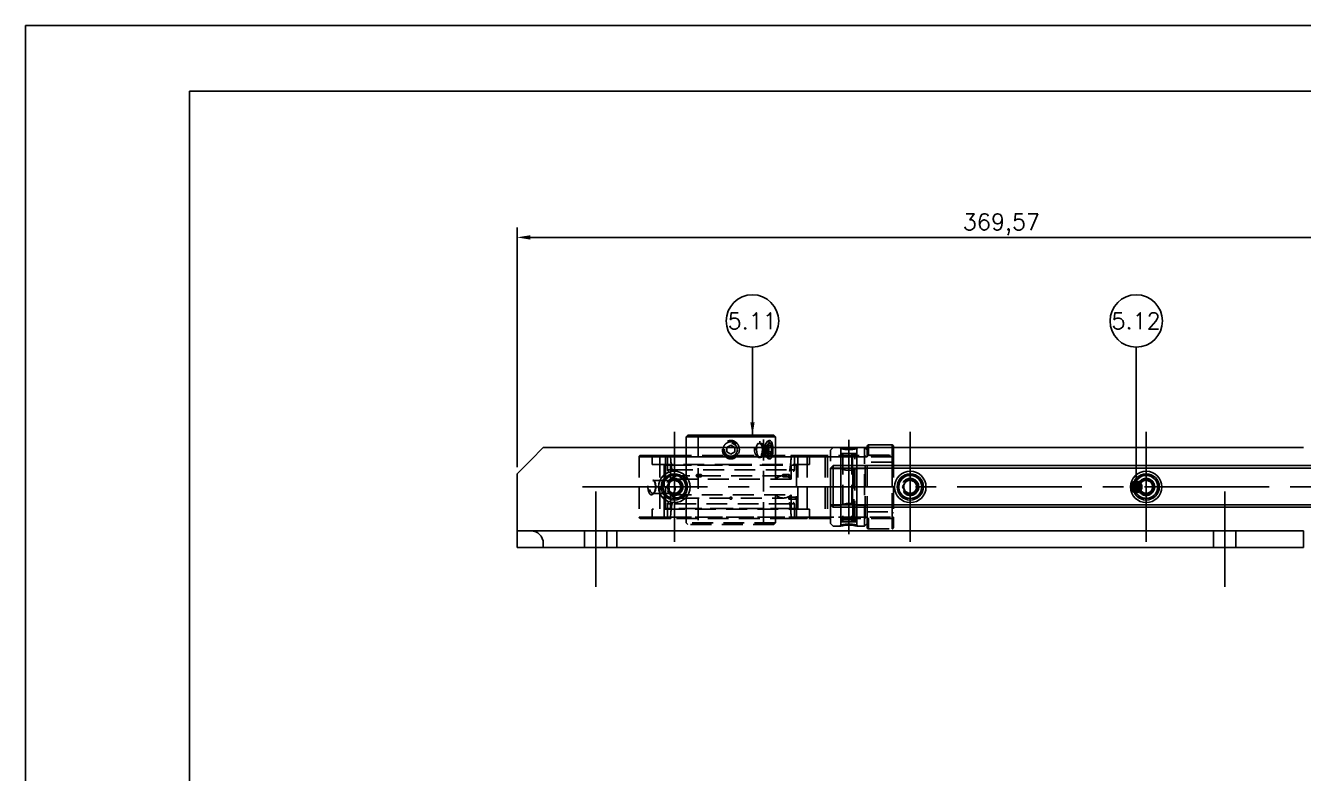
# Model space of a CAD drawing. Header units: metres. Extents: x 0 to 2102, y 0 to 1485.
# Drawn here: x 0 to 487.5, y 1199.5 to 1485 of the extents above; entities that cross this region are included whole.
import ezdxf
from ezdxf.enums import TextEntityAlignment as Align

# ---------------------------------------------------------------- set-up
doc = ezdxf.new("R2010")
doc.units = ezdxf.units.M
doc.header["$LTSCALE"] = 2.5
doc.linetypes.add('CENTER2', pattern=[28.575, 19.05, -3.175, 3.175, -3.175])
doc.linetypes.add('HIDDEN2', pattern=[4.7625, 3.175, -1.5875])
for name, color, linetype in [('FRL6', 6, 'Continuous'), ('FRL7', 7, 'Continuous'), ('FRR120', 5, 'Continuous'), ('FRR140', 5, 'Continuous'), ('FRR175', 1, 'Continuous'), ('FRR80', 3, 'Continuous'), ('GSB', 7, 'Continuous'), ('SC1', 7, 'CENTER2'), ('SDM', 7, 'Continuous'), ('SL4', 4, 'Continuous'), ('ST1', 7, 'HIDDEN2')]:
    doc.layers.add(name, color=color, linetype=linetype)
doc.styles.add('R100', font='simplex.shx', dxfattribs={"height": 2.5})
doc.styles.add('R120', font='simplex.shx', dxfattribs={"height": 3})
doc.styles.add('R140', font='simplex.shx', dxfattribs={"height": 3.5})
doc.styles.add('R80', font='simplex.shx', dxfattribs={"height": 2})
doc.styles.add('ROMANS', font='ROMANS.SHX')
doc.dimstyles.new('2.5___1-2.5', dxfattribs={"dimscale": 2.5, "dimtxt": 2.5, "dimasz": 2, "dimexe": 1.5, "dimexo": 1, "dimgap": 0.5, "dimtad": 1, "dimzin": 12, "dimtxsty": 'ROMANS', "dimcen": 0, "dimclrd": 256, "dimclre": 256, "dimclrt": 3, "dimazin": 3, "dimtfac": 1, "dimtmove": 0, "dimatfit": 0, "dimfxl": 1, "dimlwd": -1, "dimlwe": -1, "dimarcsym": 0})

# ---------------------------------------------------------------- blocks, each defined once
blk = doc.blocks.new('A1')
at = {"layer": 'FRL6', "linetype": 'Continuous'}
for q in [(25, 10), (831, 584)]:
    blk.add_line((25, 584), q, dxfattribs=at)
at = {"layer": 'FRL7', "linetype": 'Continuous'}
for q in [(0, 0), (841, 594)]:
    blk.add_line((0, 594), q, dxfattribs=at)
at = {"layer": 'FRR120', "style": 'R120'}
for tag, p in [('FASE_DO_PROJETO', (659, 46.29)), ('ÁREA_E/OU_SUBÁREA', (659, 40.79)), ('TÍTULO_DO_DESENHO', (659, 35.29)), ('SUBTÍTULO_1_DO_DESENHO', (659, 29.79)), ('SUBTÍTULO_2_DO_DESENHO', (659, 24.29))]:
    blk.add_attdef(tag, p, '', height=3, dxfattribs=at)
at = {"layer": 'FRR140', "style": 'R140', "width": 0.91}
for tag, p in [('ESCALA', (671, 14.35)), ('REVISÃO', (823.5, 14.68))]:
    blk.add_attdef(tag, text='', height=3.5, dxfattribs=at).set_placement(p, align=Align.MIDDLE)
for tag, p in [('NÚMERO_DA_CONTRATADA', (687.72, 12.6)), ('NUMERO_VALE', (752.89, 12.6))]:
    blk.add_attdef(tag, p, '', height=3.5, dxfattribs=at)
at = {"layer": 'FRR175', "style": 'R120'}
for tag, p in [('CLASSIFICAÇÃO', (811.83, 67.73)), ('PROJETO', (716.31, 53.59)), ('N_PROJ_SE', (793.5, 53.59)), ('N_CONTRATO', (796.97, 47.3))]:
    blk.add_attdef(tag, text='', height=3, dxfattribs=at).set_placement(p, align=Align.MIDDLE_CENTER)
at = {"layer": 'FRR80', "style": 'R80'}
for tag, p in [('8A_REV', (476, 77.07)), ('EMIS.', (486, 77.07)), ('PROJ.', (585, 77.07)), ('DES.', (597, 77.07)), ('VER.', (609, 77.07)), ('APR.', (621, 77.07)), ('AUT.', (633.01, 77.07)), ('7A_REV', (476, 71.37)), ('EMIS.', (486, 71.37)), ('PROJ.', (585, 71.37)), ('DES.', (597, 71.37)), ('VER.', (609, 71.37)), ('APR.', (621, 71.37)), ('AUT.', (633.01, 71.37)), ('6A_REV', (476, 65.67)), ('EMIS.', (486, 65.67)), ('PROJ.', (585, 65.67)), ('DES.', (597, 65.67)), ('VER.', (609, 65.67)), ('APR.', (621, 65.67)), ('AUT.', (633.01, 65.67)), ('5A_REV', (476, 59.97)), ('EMIS.', (486, 59.97)), ('PROJ.', (585, 59.97)), ('DES.', (597, 59.97)), ('VER.', (609, 59.97)), ('APR.', (621, 59.97)), ('AUT.', (633.01, 59.97)), ('4A_REV', (476, 54.27)), ('EMIS.', (486, 54.27)), ('PROJ.', (585, 54.27)), ('DES.', (597, 54.27)), ('VER.', (609, 54.27)), ('APR.', (621, 54.27)), ('AUT.', (633.01, 54.27)), ('3A_REV', (476, 48.57)), ('EMIS.', (486, 48.57)), ('PROJ.', (585, 48.57)), ('DES.', (597, 48.57)), ('VER.', (609, 48.57)), ('APR.', (621, 48.57)), ('AUT.', (633.01, 48.57)), ('2A_REV', (476, 42.87)), ('EMIS.', (486, 42.87)), ('PROJ.', (585, 42.87)), ('DES.', (597, 42.87)), ('VER.', (609, 42.87)), ('APR.', (621, 42.87)), ('AUT.', (633.01, 42.87)), ('1a_REV', (476, 37.17)), ('EMIS.', (486, 37.17)), ('PROJ.', (585, 37.17)), ('DES.', (597, 37.17)), ('VER.', (609, 37.17)), ('APR.', (621, 37.17)), ('AUT.', (633.01, 37.17))]:
    blk.add_attdef(tag, text='', height=2, dxfattribs=at).set_placement(p, align=Align.MIDDLE)
for p in [(492.61, 76.08), (492.61, 70.38), (492.61, 64.68), (492.61, 58.98), (492.61, 53.28), (492.61, 47.58), (492.61, 41.88), (492.61, 36.18)]:
    blk.add_attdef('DESCRIÇÃO_DA_REVISÃO', p, '', height=2, dxfattribs=at)
at = {"layer": 'FRR80', "style": 'R80', "width": 0.85}
for p in [(648, 77.07), (648, 71.37), (648, 65.67), (648, 59.97), (648, 54.27), (648, 48.57), (648, 42.87), (648, 37.17)]:
    blk.add_attdef('DATA', text='', height=2, dxfattribs=at).set_placement(p, align=Align.MIDDLE)
blk = doc.blocks.new('*D12')
at = {"layer": 'Defpoints', "color": 0, "transparency": 16777216}
for p in [(557.09, 1404.13), (557.09, 1323.61), (187.52, 1313.89)]:
    blk.add_point(p, dxfattribs=at)
at = {"layer": 'SDM', "transparency": 16777216}
for p, q in [((187.52, 1316.39), (187.52, 1407.88)), ((192.52, 1404.13), (552.09, 1404.13)), ((557.09, 1326.11), (557.09, 1407.88))]:
    blk.add_line(p, q, dxfattribs=at)
for points in [[(192.52, 1404.96), (192.52, 1403.29), (187.52, 1404.13)], [(552.09, 1404.96), (552.09, 1403.29), (557.09, 1404.13)]]:
    blk.add_solid(points, dxfattribs=at)
at = {"layer": 'SDM', "color": 3, "transparency": 16777216, "insert": (372.3, 1409.1), "char_height": 6.25, "attachment_point": 5, "style": 'ROMANS'}
blk.add_mtext('369,57', dxfattribs=at)
blk = doc.blocks.new('ITEM')
at = {"layer": 'GSB'}
blk.add_circle((0, 0), 4, dxfattribs=at)

msp = doc.modelspace()

# ---------------------------------------------------------------- linework, layer by layer
at = {"layer": 'SC1'}
for p, q in [((247.519, 1329.886), (247.519, 1287.886)), ((314.087, 1326.886), (314.087, 1290.886)), ((337.519, 1329.886), (337.519, 1287.886)), ((427.519, 1329.886), (427.519, 1287.886)), ((212.519, 1308.886), (572.087, 1308.886)), ((217.519, 1307.136), (217.519, 1270.786)), ((457.519, 1307.136), (457.519, 1270.786))]:
    msp.add_line(p, q, dxfattribs=at)
at = {"layer": 'SDM'}
for p, q in [((308.087, 1301.089), (308.087, 1317.089)), ((307.087, 1316.089), (536.337, 1316.089)), ((307.087, 1302.089), (536.337, 1302.089))]:
    msp.add_line(p, q, dxfattribs=at)
at = {"layer": 'SL4'}
for p, q in [((252.687, 1328.586), (252.087, 1327.986)), ((252.087, 1327.986), (252.087, 1323.886)), ((286.087, 1327.986), (252.087, 1327.986)), ((285.487, 1328.586), (252.687, 1328.586)), ((286.087, 1327.986), (285.487, 1328.586)), ((286.087, 1323.886), (286.087, 1327.986)), ((197.519, 1323.886), (192.762, 1319.129)), ((487.519, 1323.886), (197.519, 1323.886)), ((283.81, 1324.818), (283.06, 1323.952)), ((283.06, 1323.952), (283.06, 1323.886)), ((283.586, 1323.952), (283.323, 1324.256)), ((283.586, 1323.886), (283.586, 1323.952)), ((284.56, 1323.952), (283.586, 1323.952)), ((284.56, 1323.952), (283.81, 1324.818)), ((284.52, 1325.094), (284.207, 1325.536)), ((284.56, 1323.886), (284.56, 1323.952)), ((321.087, 1323.886), (321.087, 1324.386)), ((330.587, 1324.886), (321.587, 1324.886)), ((321.587, 1324.886), (321.587, 1323.886)), ((330.587, 1323.886), (330.587, 1324.886)), ((331.087, 1324.386), (331.087, 1323.886)), ((192.762, 1319.129), (187.519, 1313.886)), ((307.087, 1316.089), (308.087, 1317.089)), ((308.087, 1317.089), (536.337, 1317.089)), ((187.519, 1313.886), (187.519, 1296.899)), ((307.087, 1302.089), (307.087, 1316.089)), ((244.621, 1308.886), (246.07, 1311.396)), ((244.621, 1308.886), (246.07, 1306.376)), ((248.968, 1311.396), (246.07, 1311.396)), ((248.968, 1311.396), (250.417, 1308.886)), ((250.417, 1308.886), (248.968, 1306.376)), ((334.621, 1308.886), (336.07, 1311.396)), ((334.621, 1308.886), (336.07, 1306.376)), ((338.968, 1311.396), (336.07, 1311.396)), ((338.968, 1311.396), (340.417, 1308.886)), ((340.417, 1308.886), (338.968, 1306.376)), ((424.621, 1308.886), (426.07, 1311.396)), ((424.621, 1308.886), (426.07, 1306.376)), ((428.968, 1311.396), (426.07, 1311.396)), ((428.968, 1311.396), (430.417, 1308.886)), ((430.417, 1308.886), (428.968, 1306.376)), ((246.07, 1306.376), (248.968, 1306.376)), ((307.087, 1302.089), (308.087, 1301.089)), ((336.07, 1306.376), (338.968, 1306.376)), ((426.07, 1306.376), (428.968, 1306.376)), ((187.519, 1296.899), (187.519, 1292.136)), ((308.087, 1301.089), (536.337, 1301.089)), ((187.519, 1292.136), (192.762, 1292.136)), ((187.519, 1292.136), (187.519, 1285.786)), ((487.519, 1292.136), (192.762, 1292.136)), ((487.519, 1292.136), (487.519, 1285.786)), ((197.519, 1287.379), (197.519, 1285.786)), ((187.519, 1285.786), (197.519, 1285.786)), ((487.519, 1285.786), (197.519, 1285.786))]:
    msp.add_line(p, q, dxfattribs=at)
at = {"layer": 'SL4', "flags": 128}
msp.add_lwpolyline([(282.647, 1323.886), (282.655, 1323.927), (282.868, 1324.666), (283.195, 1325.215), (283.596, 1325.507), (284.023, 1325.507), (284.424, 1325.215), (284.752, 1324.666), (284.965, 1323.927), (284.972, 1323.886)], dxfattribs=at)
at = {"layer": 'SL4'}
for centre, radius in [((247.519, 1308.886), 6), ((247.519, 1308.886), 5), ((247.519, 1308.886), 4.4), ((337.519, 1308.886), 6), ((337.519, 1308.886), 5), ((337.519, 1308.886), 4.4), ((427.519, 1308.886), 6), ((427.519, 1308.886), 5), ((427.519, 1308.886), 4.4)]:
    msp.add_circle(centre, radius, dxfattribs=at)
for centre, radius, start, end in [((283.341, 1325.093), 0.973, 27.07226, 152.92774), ((321.587, 1324.386), 0.5, 90, 180), ((330.587, 1324.386), 0.5, 0, 90), ((247.519, 1308.886), 2.51, 150, 210), ((247.519, 1308.886), 2.51, 90, 150), ((247.519, 1308.886), 2.51, 210, 270), ((247.519, 1308.886), 2.51, 30, 90), ((247.519, 1308.886), 2.51, 270, 330), ((247.519, 1308.886), 2.51, 330, 30), ((337.519, 1308.886), 2.51, 150, 210), ((337.519, 1308.886), 2.51, 90, 150), ((337.519, 1308.886), 2.51, 210, 270), ((337.519, 1308.886), 2.51, 30, 90), ((337.519, 1308.886), 2.51, 270, 330), ((337.519, 1308.886), 2.51, 330, 30), ((427.519, 1308.886), 2.51, 150, 210), ((427.519, 1308.886), 2.51, 90, 150), ((427.519, 1308.886), 2.51, 210, 270), ((427.519, 1308.886), 2.51, 30, 90), ((427.519, 1308.886), 2.51, 270, 330), ((427.519, 1308.886), 2.51, 330, 30), ((192.762, 1287.379), 4.757, 0, 90)]:
    msp.add_arc(centre, radius, start, end, dxfattribs=at)
msp.add_open_spline([(281.987, 1323.886), (281.988, 1323.904), (282.004, 1324.344), (282.286, 1325.138), (282.785, 1326.062), (283.391, 1326.581), (283.944, 1326.676), (284.397, 1326.413), (284.754, 1325.85), (284.997, 1324.997), (285.121, 1324.292), (285.128, 1323.894), (285.128, 1323.886)], degree=3, knots=[0, 0, 0, 0, 0.0059102, 0.1469546, 0.2850286, 0.4136871, 0.5294585, 0.6378296, 0.7481302, 0.8672903, 0.9974562, 1, 1, 1, 1], dxfattribs=at)
at = {"layer": 'ST1'}
for p, q in [((256.587, 1327.986), (256.587, 1295.186)), ((280.381, 1326.086), (279.905, 1326.086)), ((281.587, 1295.186), (281.587, 1327.986)), ((252.087, 1323.886), (252.087, 1317.386)), ((267.587, 1323.952), (269.087, 1324.818)), ((267.587, 1322.22), (267.587, 1323.952)), ((269.087, 1321.354), (267.587, 1322.22)), ((269.087, 1324.818), (270.587, 1323.952)), ((270.587, 1322.22), (269.087, 1321.354)), ((270.587, 1323.952), (270.587, 1322.22)), ((279.515, 1325.536), (279.203, 1325.094)), ((282.836, 1324.818), (282.086, 1323.952)), ((283.06, 1323.952), (282.086, 1323.952)), ((282.086, 1323.952), (282.086, 1322.22)), ((283.06, 1322.22), (282.086, 1322.22)), ((282.086, 1322.22), (282.836, 1321.354)), ((282.711, 1325.869), (282.475, 1325.536)), ((282.58, 1323.086), (282.647, 1323.886)), ((283.323, 1324.256), (282.836, 1324.818)), ((283.81, 1324.818), (282.836, 1324.818)), ((282.836, 1321.354), (283.586, 1322.22)), ((283.81, 1321.354), (282.836, 1321.354)), ((283.06, 1323.886), (283.06, 1322.22)), ((283.06, 1322.22), (283.81, 1321.354)), ((283.586, 1322.22), (283.586, 1323.886)), ((284.56, 1322.22), (283.586, 1322.22)), ((283.81, 1321.354), (284.56, 1322.22)), ((284.56, 1322.22), (284.56, 1323.886)), ((286.087, 1317.386), (286.087, 1323.886)), ((308.087, 1323.886), (307.087, 1322.886)), ((307.087, 1294.886), (307.087, 1322.886)), ((310.773, 1323.886), (311.087, 1323.465)), ((311.087, 1323.565), (311.087, 1315.886)), ((311.275, 1321.616), (311.087, 1320.916)), ((311.275, 1321.616), (315.534, 1321.616)), ((311.837, 1321.616), (311.837, 1295.616)), ((315.245, 1321.616), (315.245, 1295.616)), ((315.533, 1321.616), (315.533, 1295.616)), ((315.631, 1320.916), (315.534, 1321.616)), ((315.534, 1321.616), (315.894, 1321.616)), ((315.894, 1321.616), (316.9, 1321.616)), ((316.014, 1320.916), (315.894, 1321.616)), ((316.337, 1295.616), (316.337, 1321.616)), ((317.087, 1320.916), (316.9, 1321.616)), ((317.087, 1323.465), (317.402, 1323.886)), ((317.087, 1315.869), (317.087, 1323.565)), ((320.087, 1293.886), (320.087, 1323.886)), ((321.087, 1322.886), (320.087, 1323.886)), ((321.087, 1320.628), (321.087, 1323.886)), ((321.587, 1321.007), (321.587, 1324.886)), ((321.587, 1323.886), (321.587, 1321.007)), ((330.587, 1324.886), (330.587, 1321.007)), ((330.587, 1321.007), (330.587, 1323.886)), ((331.087, 1323.886), (331.087, 1320.628)), ((234.087, 1320.386), (234.087, 1297.386)), ((241.948, 1320.386), (234.124, 1320.386)), ((234.587, 1320.886), (242.336, 1320.886)), ((239.087, 1320.386), (239.087, 1317.386)), ((299.087, 1320.386), (239.087, 1320.386)), ((239.087, 1317.386), (269.087, 1317.386)), ((243.587, 1320.386), (241.948, 1320.386)), ((241.948, 1320.386), (241.948, 1297.386)), ((241.948, 1320.386), (243.587, 1320.386)), ((242.336, 1320.886), (244.087, 1320.886)), ((243.587, 1297.386), (243.587, 1320.386)), ((244.087, 1320.386), (243.587, 1320.386)), ((243.587, 1320.386), (244.087, 1320.386)), ((244.087, 1320.886), (244.087, 1320.386)), ((244.087, 1320.886), (245.362, 1320.886)), ((244.087, 1320.386), (244.087, 1320.886)), ((244.087, 1320.386), (244.087, 1297.386)), ((244.862, 1320.386), (244.087, 1320.386)), ((244.44, 1317.164), (293.735, 1317.164)), ((244.862, 1320.386), (244.862, 1315.386)), ((246.065, 1320.386), (244.862, 1320.386)), ((244.862, 1320.386), (246.065, 1320.386)), ((245.362, 1320.886), (246.18, 1320.886)), ((246.065, 1320.402), (246.065, 1320.386)), ((292.11, 1320.402), (246.065, 1320.402)), ((246.077, 1317.136), (269.087, 1317.136)), ((246.077, 1317.136), (246.077, 1311.891)), ((246.18, 1320.886), (291.995, 1320.886)), ((252.087, 1317.136), (252.087, 1311.891)), ((269.087, 1317.386), (299.087, 1317.386)), ((269.087, 1317.136), (292.098, 1317.136)), ((299.087, 1320.386), (270.341, 1320.386)), ((279.203, 1321.078), (279.515, 1320.637)), ((279.91, 1320.086), (280.381, 1320.086)), ((282.475, 1320.637), (282.709, 1320.305)), ((284.207, 1320.637), (284.52, 1321.078)), ((286.087, 1311.891), (286.087, 1317.136)), ((291.995, 1320.886), (292.812, 1320.886)), ((292.098, 1311.891), (292.098, 1317.136)), ((292.11, 1320.386), (292.11, 1320.402)), ((293.312, 1320.386), (292.11, 1320.386)), ((292.11, 1320.386), (293.312, 1320.386)), ((292.812, 1320.886), (294.087, 1320.886)), ((293.312, 1320.386), (293.312, 1315.386)), ((294.087, 1320.386), (293.312, 1320.386)), ((294.087, 1320.886), (294.087, 1320.386)), ((294.087, 1320.886), (298.237, 1320.886)), ((294.087, 1320.386), (294.087, 1320.886)), ((294.087, 1297.386), (294.087, 1320.386)), ((294.587, 1320.386), (294.087, 1320.386)), ((294.087, 1320.386), (294.587, 1320.386)), ((294.587, 1320.386), (294.587, 1297.386)), ((298.237, 1320.386), (294.587, 1320.386)), ((294.587, 1320.386), (298.237, 1320.386)), ((298.237, 1320.886), (298.237, 1320.386)), ((298.237, 1320.886), (330.587, 1320.886)), ((298.237, 1320.386), (298.237, 1320.886)), ((298.237, 1320.386), (298.237, 1297.386)), ((330.587, 1320.386), (298.237, 1320.386)), ((299.087, 1317.386), (299.087, 1320.386)), ((305.087, 1320.386), (305.887, 1320.386)), ((305.087, 1320.386), (305.087, 1297.386)), ((305.887, 1320.386), (305.087, 1320.386)), ((305.887, 1320.386), (305.887, 1320.886)), ((305.887, 1320.886), (305.887, 1320.386)), ((305.887, 1320.386), (320.287, 1320.386)), ((305.887, 1320.386), (305.887, 1297.386)), ((311.087, 1320.916), (315.631, 1320.916)), ((311.087, 1320.916), (311.087, 1296.316)), ((316.014, 1320.916), (315.631, 1320.916)), ((315.631, 1296.316), (315.631, 1320.916)), ((316.014, 1320.916), (317.087, 1320.916)), ((316.014, 1296.316), (316.014, 1320.916)), ((317.087, 1296.316), (317.087, 1320.916)), ((320.287, 1320.386), (320.287, 1320.886)), ((320.287, 1320.886), (320.287, 1320.386)), ((320.287, 1320.386), (321.087, 1320.386)), ((320.287, 1297.386), (320.287, 1320.386)), ((321.087, 1320.386), (320.287, 1320.386)), ((321.087, 1320.628), (321.087, 1320.386)), ((321.087, 1297.386), (321.087, 1320.386)), ((330.587, 1318.386), (321.087, 1318.386)), ((321.587, 1321.007), (321.587, 1320.886)), ((321.587, 1321.007), (330.587, 1321.007)), ((321.587, 1320.886), (321.587, 1321.007)), ((330.587, 1321.007), (330.587, 1320.886)), ((330.587, 1320.886), (330.587, 1321.007)), ((330.587, 1320.886), (330.587, 1320.386)), ((330.587, 1320.386), (330.587, 1320.886)), ((330.587, 1297.386), (330.587, 1320.386)), ((331.087, 1320.386), (330.587, 1320.386)), ((330.587, 1320.386), (331.087, 1320.386)), ((330.587, 1320.386), (330.587, 1318.386)), ((331.087, 1318.886), (330.587, 1318.386)), ((330.587, 1318.386), (330.587, 1299.386)), ((331.087, 1320.386), (331.087, 1320.628)), ((331.087, 1320.386), (331.087, 1297.386)), ((244.862, 1315.386), (246.643, 1315.386)), ((246.643, 1315.386), (244.862, 1315.386)), ((292.098, 1311.891), (246.077, 1311.891)), ((246.643, 1315.386), (246.641, 1315.402)), ((246.641, 1315.402), (291.534, 1315.402)), ((289.093, 1313.136), (249.082, 1313.136)), ((256.233, 1312.761), (257.582, 1312.761)), ((257.582, 1313.611), (256.304, 1313.611)), ((291.23, 1313.611), (289.015, 1313.611)), ((289.015, 1312.761), (291.352, 1312.761)), ((291.534, 1315.402), (291.532, 1315.386)), ((291.532, 1315.386), (293.312, 1315.386)), ((293.312, 1315.386), (291.532, 1315.386)), ((311.087, 1315.886), (307.087, 1315.886)), ((311.087, 1315.623), (311.087, 1301.563)), ((321.087, 1315.886), (317.048, 1315.886)), ((317.087, 1301.604), (317.087, 1315.663)), ((246.672, 1311.345), (239.245, 1311.345)), ((239.955, 1310.894), (239.67, 1311.296)), ((239.679, 1306.488), (239.955, 1306.878)), ((239.245, 1306.427), (246.672, 1306.427)), ((246.643, 1302.386), (244.862, 1302.386)), ((244.862, 1302.386), (244.862, 1297.386)), ((244.862, 1302.386), (246.643, 1302.386)), ((246.077, 1305.881), (292.098, 1305.881)), ((246.077, 1305.881), (246.077, 1300.636)), ((246.641, 1302.37), (246.643, 1302.386)), ((291.534, 1302.37), (246.641, 1302.37)), ((249.082, 1304.636), (289.093, 1304.636)), ((252.087, 1305.881), (252.087, 1300.636)), ((269.322, 1304.232), (269.294, 1304.219)), ((269.377, 1304.277), (269.322, 1304.232)), ((286.087, 1300.636), (286.087, 1305.881)), ((293.921, 1305.011), (291.314, 1305.011)), ((291.314, 1304.161), (293.784, 1304.161)), ((291.532, 1302.386), (291.534, 1302.37)), ((293.312, 1302.386), (291.532, 1302.386)), ((291.532, 1302.386), (293.312, 1302.386)), ((292.098, 1300.636), (292.098, 1305.881)), ((293.312, 1302.386), (293.312, 1297.386)), ((307.087, 1301.886), (311.126, 1301.886)), ((311.087, 1301.903), (311.087, 1294.207)), ((317.087, 1301.886), (321.087, 1301.886)), ((317.087, 1294.207), (317.087, 1301.886)), ((241.948, 1297.386), (234.124, 1297.386)), ((242.336, 1296.886), (234.587, 1296.886)), ((299.087, 1300.386), (239.087, 1300.386)), ((239.087, 1300.386), (239.087, 1297.386)), ((299.087, 1297.386), (239.087, 1297.386)), ((241.948, 1297.386), (243.587, 1297.386)), ((243.587, 1297.386), (241.948, 1297.386)), ((244.087, 1296.886), (242.336, 1296.886)), ((244.087, 1297.386), (243.587, 1297.386)), ((243.587, 1297.386), (244.087, 1297.386)), ((244.087, 1297.386), (244.087, 1296.886)), ((244.087, 1297.386), (244.862, 1297.386)), ((244.087, 1296.886), (244.087, 1297.386)), ((245.362, 1296.886), (244.087, 1296.886)), ((293.735, 1300.609), (244.44, 1300.609)), ((244.862, 1297.386), (246.065, 1297.386)), ((246.065, 1297.386), (244.862, 1297.386)), ((246.18, 1296.886), (245.362, 1296.886)), ((246.065, 1297.386), (246.065, 1297.37)), ((246.065, 1297.37), (292.11, 1297.37)), ((269.087, 1300.636), (246.077, 1300.636)), ((291.995, 1296.886), (246.18, 1296.886)), ((252.087, 1300.386), (252.087, 1295.186)), ((292.098, 1300.636), (269.087, 1300.636)), ((286.087, 1295.186), (286.087, 1300.386)), ((292.812, 1296.886), (291.995, 1296.886)), ((292.11, 1297.386), (293.312, 1297.386)), ((292.11, 1297.37), (292.11, 1297.386)), ((293.312, 1297.386), (292.11, 1297.386)), ((294.087, 1296.886), (292.812, 1296.886)), ((293.312, 1297.386), (294.087, 1297.386)), ((294.087, 1297.386), (294.087, 1296.886)), ((294.587, 1297.386), (294.087, 1297.386)), ((294.087, 1297.386), (294.587, 1297.386)), ((294.087, 1296.886), (294.087, 1297.386)), ((298.237, 1296.886), (294.087, 1296.886)), ((294.587, 1297.386), (298.237, 1297.386)), ((298.237, 1297.386), (294.587, 1297.386)), ((298.237, 1297.386), (298.237, 1296.886)), ((298.237, 1297.386), (330.587, 1297.386)), ((298.237, 1296.886), (298.237, 1297.386)), ((330.587, 1296.886), (298.237, 1296.886)), ((299.087, 1297.386), (299.087, 1300.386)), ((305.887, 1297.386), (305.087, 1297.386)), ((305.087, 1297.386), (305.887, 1297.386)), ((320.287, 1297.386), (305.887, 1297.386)), ((305.887, 1296.886), (305.887, 1297.386)), ((305.887, 1297.386), (305.887, 1296.886)), ((320.287, 1296.886), (320.287, 1297.386)), ((321.087, 1297.386), (320.287, 1297.386)), ((320.287, 1297.386), (321.087, 1297.386)), ((320.287, 1297.386), (320.287, 1296.886)), ((321.087, 1299.386), (330.587, 1299.386)), ((321.087, 1297.386), (321.087, 1297.144)), ((321.087, 1293.386), (321.087, 1297.144)), ((321.587, 1296.765), (321.587, 1296.886)), ((321.587, 1296.886), (321.587, 1296.765)), ((330.587, 1299.386), (331.087, 1298.886)), ((330.587, 1299.386), (330.587, 1297.386)), ((330.587, 1297.386), (330.587, 1296.886)), ((331.087, 1297.386), (330.587, 1297.386)), ((330.587, 1296.886), (330.587, 1297.386)), ((330.587, 1297.386), (331.087, 1297.386)), ((330.587, 1296.765), (330.587, 1296.886)), ((330.587, 1296.886), (330.587, 1296.765)), ((331.087, 1297.144), (331.087, 1297.386)), ((331.087, 1297.144), (331.087, 1293.386)), ((213.269, 1292.136), (213.269, 1285.786)), ((221.769, 1285.786), (221.769, 1292.136)), ((225.619, 1292.136), (225.619, 1288.786)), ((286.087, 1295.186), (252.087, 1295.186)), ((252.087, 1295.186), (252.687, 1294.586)), ((285.487, 1294.586), (252.687, 1294.586)), ((285.487, 1294.586), (286.087, 1295.186)), ((307.087, 1294.886), (308.087, 1293.886)), ((308.087, 1293.886), (310.774, 1293.886)), ((311.087, 1294.307), (310.773, 1293.886)), ((311.087, 1296.316), (315.631, 1296.316)), ((311.087, 1296.316), (311.275, 1295.616)), ((311.275, 1295.616), (315.534, 1295.616)), ((315.534, 1295.616), (315.631, 1296.316)), ((315.534, 1295.616), (315.894, 1295.616)), ((316.014, 1296.316), (315.631, 1296.316)), ((315.894, 1295.616), (316.014, 1296.316)), ((315.894, 1295.616), (316.9, 1295.616)), ((316.014, 1296.316), (317.087, 1296.316)), ((316.9, 1295.616), (317.087, 1296.316)), ((317.402, 1293.886), (317.087, 1294.307)), ((317.402, 1293.886), (320.087, 1293.886)), ((320.087, 1293.886), (321.087, 1294.886)), ((330.587, 1296.765), (321.587, 1296.765)), ((321.587, 1296.765), (321.587, 1292.886)), ((321.587, 1292.886), (330.587, 1292.886)), ((330.587, 1296.765), (330.587, 1292.886)), ((453.269, 1292.136), (453.269, 1285.786)), ((461.769, 1285.786), (461.769, 1292.136)), ((225.619, 1285.816), (225.619, 1288.786))]:
    msp.add_line(p, q, dxfattribs=at)
at = {"layer": 'ST1', "flags": 128}
for points in [[(281.881, 1323.086), (281.808, 1322.159), (281.595, 1321.323), (281.263, 1320.659), (280.845, 1320.233), (280.381, 1320.086), (279.918, 1320.233), (279.5, 1320.659), (279.168, 1321.323), (278.955, 1322.159), (278.881, 1323.086), (278.955, 1324.013), (279.168, 1324.849), (279.5, 1325.513), (279.918, 1325.939), (280.381, 1326.086), (280.845, 1325.939), (281.263, 1325.513), (281.595, 1324.849), (281.808, 1324.013), (281.881, 1323.086)], [(278.683, 1323.086), (278.757, 1323.927), (278.971, 1324.666), (279.298, 1325.215), (279.699, 1325.507), (280.126, 1325.507), (280.527, 1325.215), (280.854, 1324.666), (281.068, 1323.927), (281.142, 1323.086), (281.068, 1322.245), (280.854, 1321.506), (280.527, 1320.957), (280.126, 1320.665), (279.699, 1320.665), (279.298, 1320.957), (278.971, 1321.506), (278.757, 1322.245), (278.683, 1323.086)], [(282.475, 1325.536), (282.459, 1325.513), (282.128, 1324.849), (281.914, 1324.013), (281.841, 1323.086), (281.914, 1322.159), (282.128, 1321.323), (282.459, 1320.659), (282.878, 1320.233), (283.341, 1320.086), (283.805, 1320.233), (284.223, 1320.659), (284.555, 1321.323), (284.768, 1322.159), (284.841, 1323.086), (284.841, 1323.086)], [(284.972, 1323.886), (285.039, 1323.086), (284.965, 1322.245), (284.752, 1321.506), (284.424, 1320.957), (284.023, 1320.665), (283.596, 1320.665), (283.195, 1320.957), (282.868, 1321.506), (282.655, 1322.245), (282.58, 1323.086), (282.58, 1323.086)], [(311.536, 1323.358), (311.265, 1323.417), (311.087, 1323.465), (311.264, 1323.417), (311.535, 1323.358), (311.966, 1323.275), (312.517, 1323.191), (313.081, 1323.131), (314.087, 1323.083), (315.092, 1323.131), (315.657, 1323.191), (316.207, 1323.275), (316.639, 1323.358), (316.91, 1323.417), (317.087, 1323.465), (317.087, 1323.465)], [(239.245, 1311.345), (239.666, 1311.196), (240.035, 1310.77), (240.31, 1310.115), (240.456, 1309.313), (240.456, 1308.459), (240.31, 1307.657), (240.035, 1307.003), (239.666, 1306.576), (239.245, 1306.427), (238.825, 1306.576), (238.455, 1307.003), (238.181, 1307.657), (238.035, 1308.459), (238.035, 1309.313), (238.181, 1310.115), (238.455, 1310.77), (238.825, 1311.196), (239.245, 1311.345)], [(247.901, 1308.886), (247.827, 1308.045), (247.613, 1307.306), (247.286, 1306.757), (246.885, 1306.465), (246.458, 1306.465), (246.057, 1306.757), (245.73, 1307.306), (245.516, 1308.045), (245.442, 1308.886), (245.516, 1309.727), (245.73, 1310.466), (246.057, 1311.015), (246.458, 1311.307), (246.885, 1311.307), (247.286, 1311.015), (247.613, 1310.466), (247.827, 1309.727), (247.901, 1308.886)], [(310.774, 1293.886), (310.773, 1293.886), (311.029, 1293.943), (311.745, 1294.081), (312.82, 1294.22), (313.446, 1294.264), (314.09, 1294.279), (314.732, 1294.264), (315.359, 1294.22), (316.433, 1294.081), (317.147, 1293.943), (317.402, 1293.886), (317.402, 1293.886)]]:
    msp.add_lwpolyline(points, dxfattribs=at)
at = {"layer": 'ST1'}
for centre, radius in [((269.087, 1323.086), 2.459), ((247.519, 1308.886), 4.4), ((247.519, 1308.886), 3.25), ((247.519, 1308.886), 3.25), ((247.519, 1308.886), 3.2), ((247.519, 1308.886), 3), ((337.519, 1308.886), 3.25), ((337.519, 1308.886), 3.25), ((337.519, 1308.886), 3.2), ((337.519, 1308.886), 3), ((427.519, 1308.886), 3.25), ((427.519, 1308.886), 3.25), ((427.519, 1308.886), 3.2), ((427.519, 1308.886), 3), ((247.519, 1308.886), 2.5), ((247.519, 1308.886), 2.446), ((337.519, 1308.886), 2.5), ((337.519, 1308.886), 2.446), ((427.519, 1308.886), 2.5), ((427.519, 1308.886), 2.446)]:
    msp.add_circle(centre, radius, dxfattribs=at)
for centre, radius, start, end in [((255.987, 1327.986), 0.6, 0, 90), ((282.187, 1327.986), 0.6, 90, 180), ((280.7, 1323.321), 4.148, 356.7517, 32.26993), ((234.587, 1320.386), 0.5, 90, 180), ((238.587, 1320.386), 0.5, 0, 90), ((242.4, 1320.436), 0.455, 98.12626, 186.29276), ((244.087, 1320.386), 0.5, 90, 180), ((245.281, 1315.686), 1.7, 90, 119.64451), ((269.087, 1308.886), 26, 160.91788, 161.43593), ((245.362, 1320.386), 0.5, 90, 180), ((292.812, 1320.386), 0.5, 0, 90), ((292.894, 1315.686), 1.7, 60.35549, 90), ((269.087, 1308.886), 26, 18.56407, 19.08212), ((294.087, 1320.386), 0.5, 0, 90), ((299.587, 1320.386), 0.5, 90, 180), ((304.587, 1320.386), 0.5, 0, 90), ((321.534, 1320.558), 0.452, 83.23661, 171.05677), ((321.587, 1320.386), 0.5, 90, 180), ((330.641, 1320.558), 0.452, 8.94323, 96.76339), ((330.587, 1320.386), 0.5, 0, 90), ((245.362, 1315.386), 0.5, 180, 270), ((249.082, 1308.886), 4.25, 90, 135), ((249.082, 1308.886), 4.25, 45, 90), ((289.093, 1308.886), 4.25, 90, 135), ((289.093, 1308.886), 4.25, 45, 90), ((292.812, 1315.386), 0.5, 270, 0), ((337.519, 1308.886), 4.4, 90, 356.19142), ((337.519, 1308.886), 4.4, 359.97158, 90), ((427.519, 1308.886), 4.4, 90, 356.19142), ((427.519, 1308.886), 4.4, 359.97158, 90), ((245.362, 1302.386), 0.5, 90, 180), ((249.082, 1308.886), 4.25, 225, 270), ((249.082, 1308.886), 4.25, 270, 315), ((289.093, 1308.886), 4.25, 225, 270), ((289.093, 1308.886), 4.25, 270, 315), ((292.812, 1302.386), 0.5, 0, 90), ((234.587, 1297.386), 0.5, 180, 270), ((238.587, 1297.386), 0.5, 270, 0), ((242.4, 1297.336), 0.455, 173.70724, 261.87374), ((244.087, 1297.386), 0.5, 180, 270), ((269.087, 1308.886), 26, 198.56407, 199.08212), ((245.281, 1302.086), 1.7, 240.35549, 270), ((245.362, 1297.386), 0.5, 180, 270), ((292.812, 1297.386), 0.5, 270, 0), ((292.894, 1302.086), 1.7, 270, 299.64451), ((269.087, 1308.886), 26, 340.91788, 341.43593), ((294.087, 1297.386), 0.5, 270, 0), ((299.587, 1297.386), 0.5, 180, 270), ((304.587, 1297.386), 0.5, 270, 0), ((321.587, 1297.386), 0.5, 180, 270), ((321.534, 1297.214), 0.452, 188.94323, 276.76339), ((330.587, 1297.386), 0.5, 270, 0), ((330.641, 1297.214), 0.452, 263.23661, 351.05677), ((255.987, 1295.186), 0.6, 270, 0), ((282.187, 1295.186), 0.6, 180, 270), ((321.587, 1293.386), 0.5, 180, 270), ((330.587, 1293.386), 0.5, 270, 0)]:
    msp.add_arc(centre, radius, start, end, dxfattribs=at)
for centre, start_param, end_param in [((246.902, 1377.329), 2.7187328, 3.0129051), ((291.272, 1377.329), 3.2702802, 3.5644526), ((246.902, 1240.443), 0.1286875, 0.4228599), ((291.272, 1240.443), 5.8603254, 6.1544978)]:
    msp.add_ellipse(centre, major_axis=(0, 62.443), ratio=0.03267, start_param=start_param, end_param=end_param, dxfattribs=at)
for points, knots in [([(271.256, 1320.464), (271.473, 1320.721), (271.945, 1321.281), (272.318, 1322.393), (272.349, 1323.645), (271.961, 1324.866), (271.199, 1325.866), (270.183, 1326.493), (269.096, 1326.689), (268.081, 1326.508), (267.189, 1326.016), (266.453, 1325.236), (265.953, 1324.192), (265.789, 1322.966), (266.033, 1321.712), (266.675, 1320.616), (267.622, 1319.847), (268.706, 1319.503), (269.753, 1319.566), (270.622, 1319.914), (271.062, 1320.295), (271.256, 1320.464)], [0, 0, 0, 0, 0.0474495, 0.1032478, 0.1620555, 0.221908, 0.2810236, 0.336861, 0.3872615, 0.4336531, 0.4799098, 0.5293604, 0.5834733, 0.6414399, 0.7011394, 0.7607357, 0.81805, 0.8703854, 0.9177757, 0.9636318, 1, 1, 1, 1]), ([(266.087, 1323.086), (266.12, 1323.418), (266.184, 1324.081), (266.684, 1324.968), (267.429, 1325.655), (268.374, 1326.059), (269.393, 1326.126), (270.365, 1325.86), (271.198, 1325.296), (271.809, 1324.48), (272.117, 1323.5), (272.082, 1322.484), (271.725, 1321.545), (271.08, 1320.768), (270.205, 1320.239), (269.2, 1320.031), (268.196, 1320.164), (267.295, 1320.611), (266.587, 1321.331), (266.159, 1322.2), (266.109, 1322.814), (266.087, 1323.086)], [0, 0, 0, 0, 0.0526285, 0.1052197, 0.1587728, 0.2129969, 0.2661974, 0.3183184, 0.3708934, 0.4247791, 0.4788735, 0.531644, 0.5836467, 0.6366061, 0.6907669, 0.7445296, 0.7969538, 0.8491492, 0.9025182, 0.9567584, 1, 1, 1, 1]), ([(281.096, 1323.086), (281.087, 1323.418), (281.069, 1324.081), (280.917, 1324.968), (280.655, 1325.655), (280.264, 1326.059), (279.768, 1326.126), (279.227, 1325.86), (278.708, 1325.296), (278.295, 1324.48), (278.075, 1323.5), (278.1, 1322.484), (278.353, 1321.545), (278.785, 1320.768), (279.322, 1320.239), (279.868, 1320.031), (280.341, 1320.164), (280.705, 1320.611), (280.948, 1321.331), (281.076, 1322.2), (281.09, 1322.814), (281.096, 1323.086)], [0, 0, 0, 0, 0.0526285, 0.1052197, 0.1587728, 0.2129969, 0.2661974, 0.3183184, 0.3708934, 0.4247791, 0.4788735, 0.531644, 0.5836467, 0.6366061, 0.6907669, 0.7445296, 0.7969538, 0.8491492, 0.9025182, 0.9567584, 1, 1, 1, 1]), ([(283.536, 1319.593), (283.352, 1319.693), (282.991, 1319.889), (282.491, 1320.591), (282.106, 1321.526), (281.885, 1322.682), (281.953, 1323.484), (281.987, 1323.886)], [0, 0, 0, 0, 0.1884465, 0.3700516, 0.5686475, 0.7841063, 1, 1, 1, 1]), ([(285.128, 1323.886), (285.144, 1323.479), (285.178, 1322.647), (285.055, 1321.418), (284.793, 1320.389), (284.384, 1319.725), (283.934, 1319.501), (283.642, 1319.569), (283.536, 1319.593)], [0, 0, 0, 0, 0.1838528, 0.3750839, 0.5645628, 0.7444837, 0.9072946, 1, 1, 1, 1]), ([(317.402, 1323.886), (317.35, 1323.874), (317.247, 1323.85), (316.492, 1323.69), (315.572, 1323.564), (314.738, 1323.504), (314.087, 1323.488), (313.436, 1323.504), (312.602, 1323.564), (311.681, 1323.69), (310.928, 1323.85), (310.825, 1323.874), (310.774, 1323.886)], [0, 0, 0, 0, 0.1265146, 0.2521778, 0.3763379, 0.4386999, 0.5000547, 0.5613341, 0.6238363, 0.7479983, 0.8736953, 1, 1, 1, 1]), ([(246.18, 1320.886), (246.179, 1320.886), (246.171, 1320.886), (246.149, 1320.876), (246.117, 1320.822), (246.088, 1320.712), (246.069, 1320.568), (246.066, 1320.457), (246.065, 1320.402)], [0, 0, 0, 0, 0.0084102, 0.140315, 0.3598046, 0.5745752, 0.7872506, 1, 1, 1, 1]), ([(291.995, 1320.886), (291.995, 1320.886), (292.004, 1320.886), (292.026, 1320.876), (292.058, 1320.822), (292.086, 1320.712), (292.105, 1320.568), (292.109, 1320.457), (292.11, 1320.402)], [0, 0, 0, 0, 0.0084102, 0.140315, 0.3598046, 0.5745752, 0.7872506, 1, 1, 1, 1]), ([(237.797, 1306.794), (237.717, 1307.023), (237.545, 1307.519), (237.427, 1308.476), (237.44, 1309.52), (237.605, 1310.506), (237.908, 1311.295), (238.321, 1311.789), (238.795, 1311.941), (239.277, 1311.761), (239.721, 1311.285), (240.079, 1310.553), (240.302, 1309.623), (240.345, 1308.585), (240.189, 1307.566), (239.856, 1306.7), (239.403, 1306.105), (238.906, 1305.842), (238.434, 1305.921), (238.054, 1306.264), (237.875, 1306.635), (237.797, 1306.794)], [0, 0, 0, 0, 0.0472919, 0.1020911, 0.1582959, 0.2149887, 0.2710052, 0.3252505, 0.3772695, 0.4277856, 0.4783311, 0.5303217, 0.5843835, 0.6402059, 0.6968664, 0.7532275, 0.8081336, 0.8608429, 0.9116929, 0.9620517, 1, 1, 1, 1]), ([(246.708, 1314.886), (246.699, 1314.893), (246.683, 1314.907), (246.661, 1315.023), (246.646, 1315.188), (246.644, 1315.32), (246.643, 1315.386)], [0, 0, 0, 0, 0.2499999, 0.4999999, 0.7499999, 1, 1, 1, 1]), ([(256.628, 1313.13), (256.634, 1313.179), (256.645, 1313.276), (256.606, 1313.413), (256.532, 1313.523), (256.427, 1313.595), (256.305, 1313.619), (256.18, 1313.595), (256.065, 1313.527), (255.972, 1313.42), (255.912, 1313.287), (255.891, 1313.141), (255.914, 1313), (255.977, 1312.879), (256.074, 1312.795), (256.192, 1312.755), (256.318, 1312.764), (256.437, 1312.82), (256.538, 1312.915), (256.602, 1313.025), (256.621, 1313.101), (256.628, 1313.13)], [0, 0, 0, 0, 0.0547358, 0.1094782, 0.1639903, 0.2178471, 0.270979, 0.323642, 0.3762883, 0.4293674, 0.4831438, 0.5375872, 0.5923744, 0.64702, 0.7010968, 0.7544386, 0.8072098, 0.8598166, 0.9127239, 0.9662671, 1, 1, 1, 1]), ([(257.582, 1313.611), (257.541, 1313.606), (257.458, 1313.597), (257.349, 1313.524), (257.266, 1313.416), (257.218, 1313.281), (257.212, 1313.136), (257.247, 1312.996), (257.319, 1312.878), (257.422, 1312.795), (257.543, 1312.755), (257.668, 1312.764), (257.785, 1312.821), (257.879, 1312.919), (257.939, 1313.047), (257.959, 1313.191), (257.937, 1313.334), (257.874, 1313.46), (257.778, 1313.555), (257.675, 1313.604), (257.608, 1313.609), (257.582, 1313.611)], [0, 0, 0, 0, 0.0536825, 0.1073648, 0.1610528, 0.2147445, 0.2684301, 0.3221091, 0.3757915, 0.4294819, 0.4831724, 0.536855, 0.590534, 0.6442193, 0.6979111, 0.7515992, 0.8052795, 0.8589598, 0.912648, 0.9663397, 1, 1, 1, 1]), ([(289.015, 1313.611), (288.991, 1313.606), (288.943, 1313.597), (288.878, 1313.524), (288.829, 1313.416), (288.8, 1313.281), (288.796, 1313.136), (288.817, 1312.996), (288.861, 1312.878), (288.922, 1312.795), (288.992, 1312.755), (289.065, 1312.764), (289.131, 1312.821), (289.183, 1312.919), (289.217, 1313.047), (289.228, 1313.191), (289.215, 1313.334), (289.181, 1313.46), (289.127, 1313.555), (289.069, 1313.604), (289.03, 1313.609), (289.015, 1313.611)], [0, 0, 0, 0, 0.0536825, 0.1073648, 0.1610528, 0.2147445, 0.2684301, 0.3221091, 0.3757915, 0.4294819, 0.4831724, 0.536855, 0.590534, 0.6442193, 0.6979111, 0.7515992, 0.8052795, 0.8589598, 0.912648, 0.9663397, 1, 1, 1, 1]), ([(291.241, 1312.815), (291.265, 1312.796), (291.314, 1312.758), (291.387, 1312.759), (291.448, 1312.804), (291.492, 1312.891), (291.514, 1313.012), (291.512, 1313.153), (291.484, 1313.299), (291.433, 1313.433), (291.366, 1313.538), (291.291, 1313.602), (291.217, 1313.618), (291.151, 1313.587), (291.101, 1313.512), (291.072, 1313.401), (291.067, 1313.264), (291.087, 1313.118), (291.131, 1312.979), (291.186, 1312.875), (291.225, 1312.832), (291.241, 1312.815)], [0, 0, 0, 0, 0.0527636, 0.1055368, 0.1581379, 0.2109437, 0.2643315, 0.3184369, 0.3730907, 0.427875, 0.4823005, 0.5360365, 0.5890685, 0.6416954, 0.6943829, 0.7475617, 0.8014542, 0.8559799, 0.9107777, 0.9653556, 1, 1, 1, 1]), ([(291.467, 1314.886), (291.475, 1314.893), (291.492, 1314.907), (291.514, 1315.023), (291.529, 1315.188), (291.531, 1315.32), (291.532, 1315.386)], [0, 0, 0, 0, 0.2499999, 0.4999999, 0.7499999, 1, 1, 1, 1]), ([(311.087, 1315.886), (311.118, 1315.873), (311.178, 1315.846), (311.646, 1315.658), (312.355, 1315.427), (313.285, 1315.235), (314.295, 1315.189), (315.235, 1315.295), (316.058, 1315.498), (316.699, 1315.722), (317.064, 1315.876), (317.052, 1315.871), (317.048, 1315.869)], [0, 0, 0, 0, 0.1009923, 0.2018001, 0.3074616, 0.4186119, 0.5241021, 0.621006, 0.720097, 0.8280883, 0.9387571, 1, 1, 1, 1]), ([(246.643, 1302.386), (246.644, 1302.452), (246.646, 1302.584), (246.661, 1302.749), (246.683, 1302.865), (246.699, 1302.879), (246.708, 1302.886)], [0, 0, 0, 0, 0.2500001, 0.5000001, 0.7500001, 1, 1, 1, 1]), ([(269.087, 1305.011), (269.135, 1305.006), (269.231, 1304.997), (269.358, 1304.924), (269.455, 1304.816), (269.51, 1304.681), (269.518, 1304.536), (269.477, 1304.396), (269.392, 1304.278), (269.273, 1304.195), (269.133, 1304.155), (268.988, 1304.164), (268.854, 1304.221), (268.746, 1304.319), (268.677, 1304.447), (268.654, 1304.591), (268.68, 1304.734), (268.752, 1304.86), (268.862, 1304.955), (268.98, 1305.004), (269.058, 1305.009), (269.087, 1305.011)], [0, 0, 0, 0, 0.0536825, 0.1073648, 0.1610528, 0.2147445, 0.2684301, 0.3221091, 0.3757915, 0.4294819, 0.4831724, 0.536855, 0.590534, 0.6442193, 0.6979111, 0.7515992, 0.8052795, 0.8589598, 0.912648, 0.9663397, 1, 1, 1, 1]), ([(269.082, 1305.01), (269.13, 1305.011), (269.179, 1305.011), (269.221, 1304.989), (269.223, 1304.988)], [0, 0, 0, 0, 0.9625263, 1, 1, 1, 1]), ([(291.314, 1305.011), (291.301, 1305.006), (291.276, 1304.997), (291.242, 1304.924), (291.216, 1304.816), (291.201, 1304.681), (291.198, 1304.536), (291.21, 1304.396), (291.233, 1304.278), (291.265, 1304.195), (291.302, 1304.155), (291.339, 1304.164), (291.373, 1304.221), (291.4, 1304.319), (291.416, 1304.447), (291.422, 1304.591), (291.416, 1304.734), (291.398, 1304.86), (291.371, 1304.955), (291.341, 1305.004), (291.321, 1305.009), (291.314, 1305.011)], [0, 0, 0, 0, 0.0536825, 0.1073648, 0.1610528, 0.2147445, 0.2684301, 0.3221091, 0.3757915, 0.4294819, 0.4831724, 0.536855, 0.590534, 0.6442193, 0.6979111, 0.7515992, 0.8052795, 0.8589598, 0.912648, 0.9663397, 1, 1, 1, 1]), ([(291.532, 1302.386), (291.531, 1302.452), (291.529, 1302.584), (291.514, 1302.749), (291.492, 1302.865), (291.475, 1302.879), (291.467, 1302.886)], [0, 0, 0, 0, 0.2500001, 0.5000001, 0.7500001, 1, 1, 1, 1]), ([(293.724, 1304.312), (293.727, 1304.278), (293.734, 1304.212), (293.762, 1304.162), (293.798, 1304.157), (293.841, 1304.2), (293.884, 1304.286), (293.925, 1304.405), (293.957, 1304.545), (293.978, 1304.691), (293.984, 1304.826), (293.976, 1304.933), (293.953, 1304.999), (293.918, 1305.019), (293.877, 1304.99), (293.834, 1304.917), (293.792, 1304.807), (293.756, 1304.672), (293.732, 1304.526), (293.721, 1304.401), (293.723, 1304.337), (293.724, 1304.312)], [0, 0, 0, 0, 0.0533274, 0.106675, 0.1595624, 0.2121581, 0.2649369, 0.31829, 0.3723664, 0.4270057, 0.481794, 0.5362414, 0.5900111, 0.6430761, 0.6957203, 0.7483989, 0.8015434, 0.8553904, 0.9098821, 0.9646765, 1, 1, 1, 1]), ([(317.087, 1301.886), (317.057, 1301.899), (316.997, 1301.926), (316.528, 1302.114), (315.82, 1302.345), (314.89, 1302.537), (313.879, 1302.583), (312.94, 1302.477), (312.117, 1302.274), (311.476, 1302.05), (311.111, 1301.896), (311.122, 1301.901), (311.126, 1301.903)], [0, 0, 0, 0, 0.1009923, 0.2018001, 0.3074616, 0.4186119, 0.5241021, 0.621006, 0.720097, 0.8280883, 0.9387571, 1, 1, 1, 1]), ([(246.065, 1297.37), (246.066, 1297.315), (246.069, 1297.204), (246.088, 1297.06), (246.117, 1296.95), (246.149, 1296.896), (246.171, 1296.886), (246.179, 1296.886), (246.18, 1296.886)], [0, 0, 0, 0, 0.2127494, 0.4254248, 0.6401954, 0.859685, 0.9915898, 1, 1, 1, 1]), ([(292.11, 1297.37), (292.109, 1297.315), (292.105, 1297.204), (292.086, 1297.06), (292.058, 1296.95), (292.026, 1296.896), (292.004, 1296.886), (291.995, 1296.886), (291.995, 1296.886)], [0, 0, 0, 0, 0.21274942, 0.42542478, 0.64019537, 0.85968505, 0.99158977, 1, 1, 1, 1]), ([(317.087, 1294.307), (317.054, 1294.318), (316.999, 1294.336), (316.646, 1294.414), (316.228, 1294.497), (315.694, 1294.581), (314.985, 1294.656), (314.089, 1294.709), (313.193, 1294.657), (312.483, 1294.581), (311.951, 1294.498), (311.525, 1294.413), (311.202, 1294.343), (311.029, 1294.292), (311.087, 1294.307), (311.087, 1294.307)], [0, 0, 0, 0, 0.1093619, 0.1757487, 0.249858, 0.3248407, 0.391554, 0.4999294, 0.6084359, 0.675138, 0.7500582, 0.8242675, 0.8906999, 0.9999889, 1, 1, 1, 1])]:
    msp.add_open_spline(points, degree=3, knots=knots, dxfattribs=at)

# ---------------------------------------------------------------- block references
at = {"xscale": 2.499999999999972, "yscale": 2.499999999999972, "zscale": 2.499999999999972}
msp.add_blockref('A1', (0, 0), dxfattribs=at)
at = {"layer": 'GSB'}
ref = msp.add_blockref('ITEM', (277.315, 1372.219), dxfattribs=dict(at, xscale=-2.5, yscale=2.5, zscale=2.5, rotation=180))
ref.add_attrib('1', '5.11', dxfattribs={"color": 3, "height": 6.25, "style": 'R100'}).set_placement((277.231, 1372.272), align=Align.MIDDLE_CENTER)
ref = msp.add_blockref('ITEM', (423.737, 1372.219), dxfattribs=dict(at, xscale=-2.5, yscale=2.5, zscale=2.5, rotation=180))
ref.add_attrib('1', '5.12', dxfattribs={"color": 3, "height": 6.25, "style": 'R100'}).set_placement((423.653, 1372.272), align=Align.MIDDLE_CENTER)

# ---------------------------------------------------------------- dimensions: what is measured, and where the dimension line sits
at = {"layer": 'SDM'}
dim = msp.add_linear_dim(base=(557.087, 1404.126), p1=(187.519, 1313.886), p2=(557.087, 1323.608), dimstyle='2.5___1-2.5', dxfattribs=at)
dim.commit()
dim.dimension.update_dxf_attribs({"geometry": '*D12', "text_midpoint": (372.303, 1409.096)})

# ---------------------------------------------------------------- leaders
for points, override in [([(277.315, 1328.586), (277.315, 1362.219)], {"dimgap": 0.5, "dimtad": 0}), ([(423.737, 1308.886), (423.737, 1362.219)], {"dimgap": 0.5, "dimtad": 0, "dimldrblk": 'Dot'})]:
    msp.add_leader(points, dimstyle='2.5___1-2.5', override=override, dxfattribs=at)

doc.saveas('drawing.dxf')
